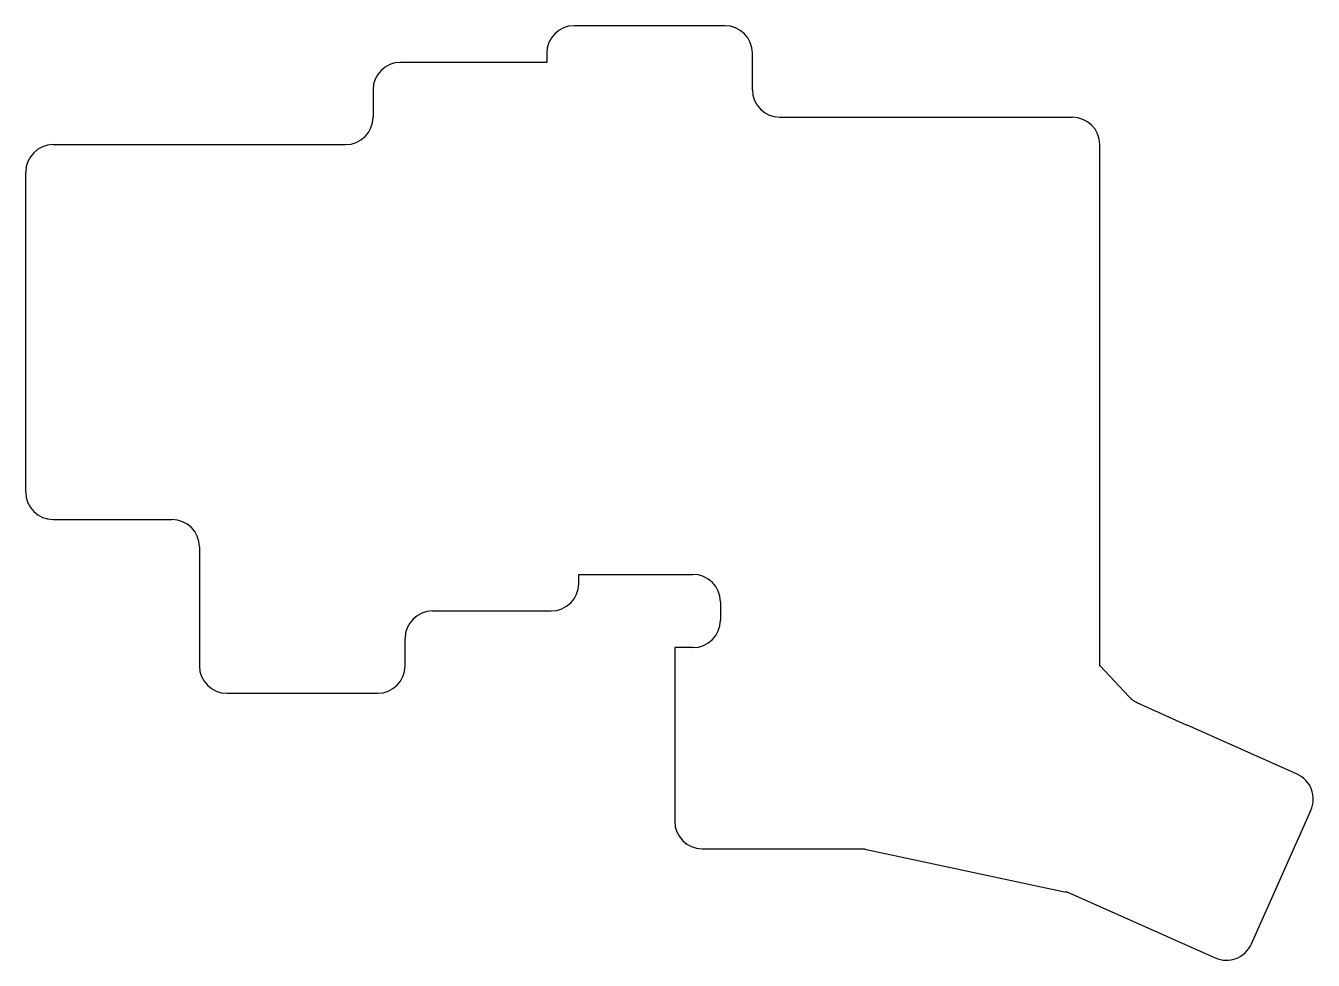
# Model space of a CAD drawing. Header units: millimetres. Extents: x -11 to 130, y -40 to 62.
import ezdxf

# ---------------------------------------------------------------- set-up
doc = ezdxf.new("R2010")
doc.units = ezdxf.units.MM

msp = doc.modelspace()

# ---------------------------------------------------------------- linework, layer by layer
for p, q in [((65.25, 62), (48.75, 62)), ((45.75, 58), (29.75, 58)), ((45.75, 59), (45.75, 58)), ((68.25, 55), (68.25, 59)), ((26.75, 55), (26.75, 52)), ((71.25, 52), (103.25, 52)), ((-8.25, 49), (23.75, 49)), ((106.25, -7.99), (106.25, 49)), ((-11.25, 11), (-11.25, 46)), ((-8.25, 8), (4.75, 8)), ((7.75, 5), (7.75, -8)), ((49.25, 1), (49.25, 2)), ((49.25, 2), (61.75, 2)), ((64.75, -1), (64.75, -3)), ((33.25, -2), (46.25, -2)), ((30.25, -8), (30.25, -5)), ((61.75, -6), (59.75, -6)), ((59.75, -6), (59.75, -25)), ((106.25, -7.99), (106.3, -8)), ((106.3, -8), (109.44, -11.35)), ((10.75, -11), (27.25, -11)), ((110.39, -12.04), (115.73, -14.44)), ((127.84, -19.83), (115.74, -14.45)), ((122.85, -38.41), (129.36, -23.8)), ((62.75, -28), (80.59, -28)), ((80.59, -28), (80.57, -28.06)), ((80.57, -28.06), (102.58, -32.74)), ((102.58, -32.74), (102.59, -32.68)), ((102.59, -32.68), (118.89, -39.93))]:
    msp.add_line(p, q)
for centre, start, end in [((48.75, 59), 90, 180), ((65.25, 59), 0, 90), ((29.75, 55), 90, 180), ((71.25, 55), 180, 270), ((23.75, 52), 270, 0), ((103.25, 49), 0, 90), ((-8.25, 46), 90, 180), ((-8.25, 11), 180, 270), ((4.75, 5), 0, 90), ((61.75, -1), 0, 90), ((46.25, 1), 270, 0), ((33.25, -5), 90, 180), ((61.75, -3), 270, 0), ((10.75, -8), 180, 270), ((27.25, -8), 270, 0), ((111.63, -9.3), 223.0854, 245.7271), ((116.96, -11.71), 245.7271, 246), ((126.62, -22.58), 336, 66), ((62.75, -25), 180, 270), ((120.11, -37.19), 246, 336)]:
    msp.add_arc(centre, 3, start, end)

doc.saveas('drawing.dxf')
